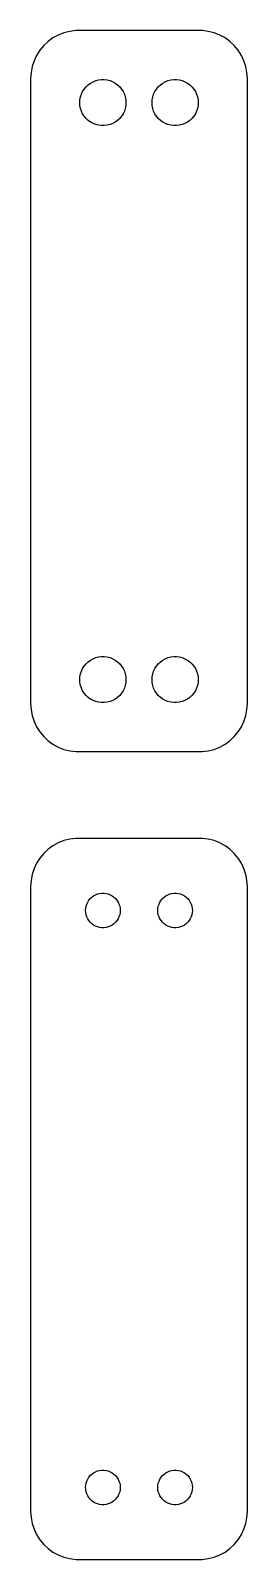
# Model space of a CAD drawing. Header units: metres. Extents: x -11 to 11, y 47 to 205.
import ezdxf

# ---------------------------------------------------------------- set-up
doc = ezdxf.new("R2010")
doc.units = ezdxf.units.M

msp = doc.modelspace()

# ---------------------------------------------------------------- linework, layer by layer
for p, q in [((-7.79507, 205.255), (-8.37889, 205.024)), ((-7.1869, 205.411), (-7.79507, 205.255)), ((-6.56395, 205.49), (-7.1869, 205.411)), ((6.56395, 205.49), (-6.56395, 205.49)), ((7.1869, 205.411), (6.56395, 205.49)), ((7.79507, 205.255), (7.1869, 205.411)), ((8.37889, 205.024), (7.79507, 205.255)), ((-9.89484, 203.923), (-10.2951, 203.439)), ((-9.43712, 204.353), (-9.89484, 203.923)), ((-8.92912, 204.722), (-9.43712, 204.353)), ((-8.37889, 205.024), (-8.92912, 204.722)), ((8.92912, 204.722), (8.37889, 205.024)), ((9.43712, 204.353), (8.92912, 204.722)), ((9.89484, 203.923), (9.43712, 204.353)), ((10.2951, 203.439), (9.89484, 203.923)), ((-10.8989, 202.341), (-11.0929, 201.743)), ((-10.6315, 202.909), (-10.8989, 202.341)), ((-10.2951, 203.439), (-10.6315, 202.909)), ((10.6315, 202.909), (10.2951, 203.439)), ((10.8989, 202.341), (10.6315, 202.909)), ((11.0929, 201.743), (10.8989, 202.341)), ((-11.2106, 201.127), (-11.25, 200.5)), ((-11.25, 200.5), (-11.25, 135.5)), ((-11.0929, 201.743), (-11.2106, 201.127)), ((-4.49164, 200.283), (-4.19971, 200.357)), ((-4.19971, 200.357), (-3.9007, 200.395)), ((-3.9007, 200.395), (-3.59929, 200.395)), ((-3.59929, 200.395), (-3.30028, 200.357)), ((-3.30028, 200.357), (-3.00835, 200.283)), ((3.00835, 200.283), (3.30028, 200.357)), ((3.30028, 200.357), (3.59929, 200.395)), ((3.59929, 200.395), (3.9007, 200.395)), ((3.9007, 200.395), (4.19971, 200.357)), ((4.19971, 200.357), (4.49164, 200.283)), ((11.2106, 201.127), (11.0929, 201.743)), ((11.25, 200.5), (11.2106, 201.127)), ((11.25, 135.5), (11.25, 200.5)), ((-6.07458, 198.597), (-5.98146, 198.883)), ((-5.98146, 198.883), (-5.85313, 199.156)), ((-5.85313, 199.156), (-5.69164, 199.411)), ((-5.69164, 199.411), (-5.49951, 199.643)), ((-5.49951, 199.643), (-5.27982, 199.849)), ((-5.27982, 199.849), (-5.03598, 200.026)), ((-5.03598, 200.026), (-4.77187, 200.172)), ((-4.77187, 200.172), (-4.49164, 200.283)), ((-3.00835, 200.283), (-2.72812, 200.172)), ((-2.72812, 200.172), (-2.464, 200.026)), ((-2.464, 200.026), (-2.22017, 199.849)), ((-2.22017, 199.849), (-2.00047, 199.643)), ((-2.00047, 199.643), (-1.80835, 199.411)), ((-1.80835, 199.411), (-1.64685, 199.156)), ((-1.64685, 199.156), (-1.51852, 198.883)), ((-1.51852, 198.883), (-1.4254, 198.597)), ((1.4254, 198.597), (1.51852, 198.883)), ((1.51852, 198.883), (1.64685, 199.156)), ((1.64685, 199.156), (1.80835, 199.411)), ((1.80835, 199.411), (2.00047, 199.643)), ((2.00047, 199.643), (2.22017, 199.849)), ((2.22017, 199.849), (2.464, 200.026)), ((2.464, 200.026), (2.72812, 200.172)), ((2.72812, 200.172), (3.00835, 200.283)), ((4.49164, 200.283), (4.77187, 200.172)), ((4.77187, 200.172), (5.03598, 200.026)), ((5.03598, 200.026), (5.27982, 199.849)), ((5.27982, 199.849), (5.49951, 199.643)), ((5.49951, 199.643), (5.69164, 199.411)), ((5.69164, 199.411), (5.85313, 199.156)), ((5.85313, 199.156), (5.98146, 198.883)), ((5.98146, 198.883), (6.07458, 198.597)), ((-6.14999, 198), (-6.13107, 198.301)), ((-6.13107, 197.699), (-6.14999, 198)), ((-6.13107, 198.301), (-6.07458, 198.597)), ((-6.07458, 197.403), (-6.13107, 197.699)), ((-5.98146, 197.117), (-6.07458, 197.403)), ((-1.4254, 197.403), (-1.51852, 197.117)), ((-1.4254, 198.597), (-1.36891, 198.301)), ((-1.36891, 197.699), (-1.4254, 197.403)), ((-1.36891, 198.301), (-1.34999, 198)), ((-1.34999, 198), (-1.36891, 197.699)), ((1.34999, 198), (1.36891, 198.301)), ((1.36891, 197.699), (1.34999, 198)), ((1.36891, 198.301), (1.4254, 198.597)), ((1.4254, 197.403), (1.36891, 197.699)), ((1.51852, 197.117), (1.4254, 197.403)), ((6.07458, 197.403), (5.98146, 197.117)), ((6.07458, 198.597), (6.13107, 198.301)), ((6.13107, 197.699), (6.07458, 197.403)), ((6.13107, 198.301), (6.14999, 198)), ((6.14999, 198), (6.13107, 197.699)), ((-5.85313, 196.844), (-5.98146, 197.117)), ((-5.69164, 196.589), (-5.85313, 196.844)), ((-5.49951, 196.357), (-5.69164, 196.589)), ((-5.27982, 196.151), (-5.49951, 196.357)), ((-5.03598, 195.974), (-5.27982, 196.151)), ((-4.77187, 195.828), (-5.03598, 195.974)), ((-4.49164, 195.717), (-4.77187, 195.828)), ((-4.19971, 195.643), (-4.49164, 195.717)), ((-3.9007, 195.605), (-4.19971, 195.643)), ((-3.59929, 195.605), (-3.9007, 195.605)), ((-3.30028, 195.643), (-3.59929, 195.605)), ((-3.00835, 195.717), (-3.30028, 195.643)), ((-2.72812, 195.828), (-3.00835, 195.717)), ((-2.464, 195.974), (-2.72812, 195.828)), ((-2.22017, 196.151), (-2.464, 195.974)), ((-2.00047, 196.357), (-2.22017, 196.151)), ((-1.80835, 196.589), (-2.00047, 196.357)), ((-1.64685, 196.844), (-1.80835, 196.589)), ((-1.51852, 197.117), (-1.64685, 196.844)), ((1.64685, 196.844), (1.51852, 197.117)), ((1.80835, 196.589), (1.64685, 196.844)), ((2.00047, 196.357), (1.80835, 196.589)), ((2.22017, 196.151), (2.00047, 196.357)), ((2.464, 195.974), (2.22017, 196.151)), ((2.72812, 195.828), (2.464, 195.974)), ((3.00835, 195.717), (2.72812, 195.828)), ((3.30028, 195.643), (3.00835, 195.717)), ((3.59929, 195.605), (3.30028, 195.643)), ((3.9007, 195.605), (3.59929, 195.605)), ((4.19971, 195.643), (3.9007, 195.605)), ((4.49164, 195.717), (4.19971, 195.643)), ((4.77187, 195.828), (4.49164, 195.717)), ((5.03598, 195.974), (4.77187, 195.828)), ((5.27982, 196.151), (5.03598, 195.974)), ((5.49951, 196.357), (5.27982, 196.151)), ((5.69164, 196.589), (5.49951, 196.357)), ((5.85313, 196.844), (5.69164, 196.589)), ((5.98146, 197.117), (5.85313, 196.844)), ((-5.27982, 139.849), (-5.03598, 140.026)), ((-5.03598, 140.026), (-4.77187, 140.172)), ((-4.77187, 140.172), (-4.49164, 140.283)), ((-4.49164, 140.283), (-4.19971, 140.357)), ((-4.19971, 140.357), (-3.9007, 140.395)), ((-3.9007, 140.395), (-3.59929, 140.395)), ((-3.59929, 140.395), (-3.30028, 140.357)), ((-3.30028, 140.357), (-3.00835, 140.283)), ((-3.00835, 140.283), (-2.72812, 140.172)), ((-2.72812, 140.172), (-2.464, 140.026)), ((-2.464, 140.026), (-2.22017, 139.849)), ((2.22017, 139.849), (2.464, 140.026)), ((2.464, 140.026), (2.72812, 140.172)), ((2.72812, 140.172), (3.00835, 140.283)), ((3.00835, 140.283), (3.30028, 140.357)), ((3.30028, 140.357), (3.59929, 140.395)), ((3.59929, 140.395), (3.9007, 140.395)), ((3.9007, 140.395), (4.19971, 140.357)), ((4.19971, 140.357), (4.49164, 140.283)), ((4.49164, 140.283), (4.77187, 140.172)), ((4.77187, 140.172), (5.03598, 140.026)), ((5.03598, 140.026), (5.27982, 139.849)), ((-6.13107, 138.301), (-6.07458, 138.597)), ((-6.07458, 138.597), (-5.98146, 138.883)), ((-5.98146, 138.883), (-5.85313, 139.156)), ((-5.85313, 139.156), (-5.69164, 139.411)), ((-5.69164, 139.411), (-5.49951, 139.643)), ((-5.49951, 139.643), (-5.27982, 139.849)), ((-2.22017, 139.849), (-2.00047, 139.643)), ((-2.00047, 139.643), (-1.80835, 139.411)), ((-1.80835, 139.411), (-1.64685, 139.156)), ((-1.64685, 139.156), (-1.51852, 138.883)), ((-1.51852, 138.883), (-1.4254, 138.597)), ((-1.4254, 138.597), (-1.36891, 138.301)), ((1.36891, 138.301), (1.4254, 138.597)), ((1.4254, 138.597), (1.51852, 138.883)), ((1.51852, 138.883), (1.64685, 139.156)), ((1.64685, 139.156), (1.80835, 139.411)), ((1.80835, 139.411), (2.00047, 139.643)), ((2.00047, 139.643), (2.22017, 139.849)), ((5.27982, 139.849), (5.49951, 139.643)), ((5.49951, 139.643), (5.69164, 139.411)), ((5.69164, 139.411), (5.85313, 139.156)), ((5.85313, 139.156), (5.98146, 138.883)), ((5.98146, 138.883), (6.07458, 138.597)), ((6.07458, 138.597), (6.13107, 138.301)), ((-6.14999, 138), (-6.13107, 138.301)), ((-6.13107, 137.699), (-6.14999, 138)), ((-6.07458, 137.403), (-6.13107, 137.699)), ((-5.98146, 137.117), (-6.07458, 137.403)), ((-5.85313, 136.844), (-5.98146, 137.117)), ((-5.69164, 136.589), (-5.85313, 136.844)), ((-1.64685, 136.844), (-1.80835, 136.589)), ((-1.51852, 137.117), (-1.64685, 136.844)), ((-1.4254, 137.403), (-1.51852, 137.117)), ((-1.36891, 137.699), (-1.4254, 137.403)), ((-1.36891, 138.301), (-1.34999, 138)), ((-1.34999, 138), (-1.36891, 137.699)), ((1.34999, 138), (1.36891, 138.301)), ((1.36891, 137.699), (1.34999, 138)), ((1.4254, 137.403), (1.36891, 137.699)), ((1.51852, 137.117), (1.4254, 137.403)), ((1.64685, 136.844), (1.51852, 137.117)), ((1.80835, 136.589), (1.64685, 136.844)), ((5.85313, 136.844), (5.69164, 136.589)), ((5.98146, 137.117), (5.85313, 136.844)), ((6.07458, 137.403), (5.98146, 137.117)), ((6.13107, 137.699), (6.07458, 137.403)), ((6.13107, 138.301), (6.14999, 138)), ((6.14999, 138), (6.13107, 137.699)), ((-11.25, 135.5), (-11.2106, 134.873)), ((-5.49951, 136.357), (-5.69164, 136.589)), ((-5.27982, 136.151), (-5.49951, 136.357)), ((-5.03598, 135.974), (-5.27982, 136.151)), ((-4.77187, 135.828), (-5.03598, 135.974)), ((-4.49164, 135.717), (-4.77187, 135.828)), ((-4.19971, 135.643), (-4.49164, 135.717)), ((-3.9007, 135.605), (-4.19971, 135.643)), ((-3.59929, 135.605), (-3.9007, 135.605)), ((-3.30028, 135.643), (-3.59929, 135.605)), ((-3.00835, 135.717), (-3.30028, 135.643)), ((-2.72812, 135.828), (-3.00835, 135.717)), ((-2.464, 135.974), (-2.72812, 135.828)), ((-2.22017, 136.151), (-2.464, 135.974)), ((-2.00047, 136.357), (-2.22017, 136.151)), ((-1.80835, 136.589), (-2.00047, 136.357)), ((2.00047, 136.357), (1.80835, 136.589)), ((2.22017, 136.151), (2.00047, 136.357)), ((2.464, 135.974), (2.22017, 136.151)), ((2.72812, 135.828), (2.464, 135.974)), ((3.00835, 135.717), (2.72812, 135.828)), ((3.30028, 135.643), (3.00835, 135.717)), ((3.59929, 135.605), (3.30028, 135.643)), ((3.9007, 135.605), (3.59929, 135.605)), ((4.19971, 135.643), (3.9007, 135.605)), ((4.49164, 135.717), (4.19971, 135.643)), ((4.77187, 135.828), (4.49164, 135.717)), ((5.03598, 135.974), (4.77187, 135.828)), ((5.27982, 136.151), (5.03598, 135.974)), ((5.49951, 136.357), (5.27982, 136.151)), ((5.69164, 136.589), (5.49951, 136.357)), ((11.2106, 134.873), (11.25, 135.5)), ((-11.2106, 134.873), (-11.0929, 134.257)), ((-11.0929, 134.257), (-10.8989, 133.659)), ((-10.8989, 133.659), (-10.6315, 133.091)), ((10.6315, 133.091), (10.8989, 133.659)), ((10.8989, 133.659), (11.0929, 134.257)), ((11.0929, 134.257), (11.2106, 134.873)), ((-10.6315, 133.091), (-10.2951, 132.561)), ((-10.2951, 132.561), (-9.89484, 132.077)), ((-9.89484, 132.077), (-9.43712, 131.647)), ((9.43712, 131.647), (9.89484, 132.077)), ((9.89484, 132.077), (10.2951, 132.561)), ((10.2951, 132.561), (10.6315, 133.091)), ((-9.43712, 131.647), (-8.92912, 131.278)), ((-8.92912, 131.278), (-8.37889, 130.976)), ((-8.37889, 130.976), (-7.79507, 130.745)), ((-7.79507, 130.745), (-7.1869, 130.589)), ((-7.1869, 130.589), (-6.56395, 130.51)), ((-6.56395, 130.51), (6.56395, 130.51)), ((6.56395, 130.51), (7.1869, 130.589)), ((7.1869, 130.589), (7.79507, 130.745)), ((7.79507, 130.745), (8.37889, 130.976)), ((8.37889, 130.976), (8.92912, 131.278)), ((8.92912, 131.278), (9.43712, 131.647)), ((-8.37889, 121.024), (-8.92912, 120.722)), ((-7.79507, 121.255), (-8.37889, 121.024)), ((-7.1869, 121.411), (-7.79507, 121.255)), ((-6.56395, 121.49), (-7.1869, 121.411)), ((6.56395, 121.49), (-6.56395, 121.49)), ((7.1869, 121.411), (6.56395, 121.49)), ((7.79507, 121.255), (7.1869, 121.411)), ((8.37889, 121.024), (7.79507, 121.255)), ((8.92912, 120.722), (8.37889, 121.024)), ((-10.2951, 119.439), (-10.6315, 118.909)), ((-9.89484, 119.923), (-10.2951, 119.439)), ((-9.43712, 120.353), (-9.89484, 119.923)), ((-8.92912, 120.722), (-9.43712, 120.353)), ((9.43712, 120.353), (8.92912, 120.722)), ((9.89484, 119.923), (9.43712, 120.353)), ((10.2951, 119.439), (9.89484, 119.923)), ((10.6315, 118.909), (10.2951, 119.439)), ((-11.0929, 117.743), (-11.2106, 117.127)), ((-10.8989, 118.341), (-11.0929, 117.743)), ((-10.6315, 118.909), (-10.8989, 118.341)), ((10.8989, 118.341), (10.6315, 118.909)), ((11.0929, 117.743), (10.8989, 118.341)), ((11.2106, 117.127), (11.0929, 117.743)), ((-11.2106, 117.127), (-11.25, 116.5)), ((-11.25, 116.5), (-11.25, 51.5)), ((11.25, 116.5), (11.2106, 117.127)), ((11.25, 51.5), (11.25, 116.5)), ((-5.49344, 114.448), (-5.42358, 114.663)), ((-5.42358, 114.663), (-5.32735, 114.867)), ((-5.32735, 114.867), (-5.20622, 115.058)), ((-5.20622, 115.058), (-5.06213, 115.232)), ((-5.06213, 115.232), (-4.89735, 115.387)), ((-4.89735, 115.387), (-4.71448, 115.52)), ((-4.71448, 115.52), (-4.51639, 115.629)), ((-4.51639, 115.629), (-4.30623, 115.712)), ((-4.30623, 115.712), (-4.08728, 115.768)), ((-4.08728, 115.768), (-3.86302, 115.796)), ((-3.86302, 115.796), (-3.63696, 115.796)), ((-3.63696, 115.796), (-3.4127, 115.768)), ((-3.4127, 115.768), (-3.19376, 115.712)), ((-3.19376, 115.712), (-2.9836, 115.629)), ((-2.9836, 115.629), (-2.78551, 115.52)), ((-2.78551, 115.52), (-2.60263, 115.387)), ((-2.60263, 115.387), (-2.43785, 115.232)), ((-2.43785, 115.232), (-2.29376, 115.058)), ((-2.29376, 115.058), (-2.17264, 114.867)), ((-2.17264, 114.867), (-2.0764, 114.663)), ((-2.0764, 114.663), (-2.00655, 114.448)), ((2.00655, 114.448), (2.0764, 114.663)), ((2.0764, 114.663), (2.17264, 114.867)), ((2.17264, 114.867), (2.29376, 115.058)), ((2.29376, 115.058), (2.43785, 115.232)), ((2.43785, 115.232), (2.60263, 115.387)), ((2.60263, 115.387), (2.78551, 115.52)), ((2.78551, 115.52), (2.9836, 115.629)), ((2.9836, 115.629), (3.19376, 115.712)), ((3.19376, 115.712), (3.4127, 115.768)), ((3.4127, 115.768), (3.63696, 115.796)), ((3.63696, 115.796), (3.86302, 115.796)), ((3.86302, 115.796), (4.08728, 115.768)), ((4.08728, 115.768), (4.30623, 115.712)), ((4.30623, 115.712), (4.51639, 115.629)), ((4.51639, 115.629), (4.71448, 115.52)), ((4.71448, 115.52), (4.89735, 115.387)), ((4.89735, 115.387), (5.06213, 115.232)), ((5.06213, 115.232), (5.20622, 115.058)), ((5.20622, 115.058), (5.32735, 114.867)), ((5.32735, 114.867), (5.42358, 114.663)), ((5.42358, 114.663), (5.49344, 114.448)), ((-5.54999, 114), (-5.5358, 114.226)), ((-5.5358, 113.774), (-5.54999, 114)), ((-5.5358, 114.226), (-5.49344, 114.448)), ((-5.49344, 113.552), (-5.5358, 113.774)), ((-5.42358, 113.337), (-5.49344, 113.552)), ((-5.32735, 113.133), (-5.42358, 113.337)), ((-5.20622, 112.942), (-5.32735, 113.133)), ((-5.06213, 112.768), (-5.20622, 112.942)), ((-2.29376, 112.942), (-2.43785, 112.768)), ((-2.17264, 113.133), (-2.29376, 112.942)), ((-2.0764, 113.337), (-2.17264, 113.133)), ((-2.00655, 113.552), (-2.0764, 113.337)), ((-2.00655, 114.448), (-1.96419, 114.226)), ((-1.96419, 113.774), (-2.00655, 113.552)), ((-1.96419, 114.226), (-1.95, 114)), ((-1.95, 114), (-1.96419, 113.774)), ((1.95, 114), (1.96419, 114.226)), ((1.96419, 113.774), (1.95, 114)), ((1.96419, 114.226), (2.00655, 114.448)), ((2.00655, 113.552), (1.96419, 113.774)), ((2.0764, 113.337), (2.00655, 113.552)), ((2.17264, 113.133), (2.0764, 113.337)), ((2.29376, 112.942), (2.17264, 113.133)), ((2.43785, 112.768), (2.29376, 112.942)), ((5.20622, 112.942), (5.06213, 112.768)), ((5.32735, 113.133), (5.20622, 112.942)), ((5.42358, 113.337), (5.32735, 113.133)), ((5.49344, 113.552), (5.42358, 113.337)), ((5.49344, 114.448), (5.5358, 114.226)), ((5.5358, 113.774), (5.49344, 113.552)), ((5.5358, 114.226), (5.54999, 114)), ((5.54999, 114), (5.5358, 113.774)), ((-4.89735, 112.613), (-5.06213, 112.768)), ((-4.71448, 112.48), (-4.89735, 112.613)), ((-4.51639, 112.371), (-4.71448, 112.48)), ((-4.30623, 112.288), (-4.51639, 112.371)), ((-4.08728, 112.232), (-4.30623, 112.288)), ((-3.86302, 112.204), (-4.08728, 112.232)), ((-3.63696, 112.204), (-3.86302, 112.204)), ((-3.4127, 112.232), (-3.63696, 112.204)), ((-3.19376, 112.288), (-3.4127, 112.232)), ((-2.9836, 112.371), (-3.19376, 112.288)), ((-2.78551, 112.48), (-2.9836, 112.371)), ((-2.60263, 112.613), (-2.78551, 112.48)), ((-2.43785, 112.768), (-2.60263, 112.613)), ((2.60263, 112.613), (2.43785, 112.768)), ((2.78551, 112.48), (2.60263, 112.613)), ((2.9836, 112.371), (2.78551, 112.48)), ((3.19376, 112.288), (2.9836, 112.371)), ((3.4127, 112.232), (3.19376, 112.288)), ((3.63696, 112.204), (3.4127, 112.232)), ((3.86302, 112.204), (3.63696, 112.204)), ((4.08728, 112.232), (3.86302, 112.204)), ((4.30623, 112.288), (4.08728, 112.232)), ((4.51639, 112.371), (4.30623, 112.288)), ((4.71448, 112.48), (4.51639, 112.371)), ((4.89735, 112.613), (4.71448, 112.48)), ((5.06213, 112.768), (4.89735, 112.613)), ((-4.51639, 55.6287), (-4.30623, 55.7119)), ((-4.30623, 55.7119), (-4.08728, 55.7681)), ((-4.08728, 55.7681), (-3.86302, 55.7964)), ((-3.86302, 55.7964), (-3.63696, 55.7964)), ((-3.63696, 55.7964), (-3.4127, 55.7681)), ((-3.4127, 55.7681), (-3.19376, 55.7119)), ((-3.19376, 55.7119), (-2.9836, 55.6287)), ((2.9836, 55.6287), (3.19376, 55.7119)), ((3.19376, 55.7119), (3.4127, 55.7681)), ((3.4127, 55.7681), (3.63696, 55.7964)), ((3.63696, 55.7964), (3.86302, 55.7964)), ((3.86302, 55.7964), (4.08728, 55.7681)), ((4.08728, 55.7681), (4.30623, 55.7119)), ((4.30623, 55.7119), (4.51639, 55.6287)), ((-5.54999, 54), (-5.5358, 54.2256)), ((-5.5358, 54.2256), (-5.49344, 54.4476)), ((-5.49344, 54.4476), (-5.42358, 54.6626)), ((-5.42358, 54.6626), (-5.32735, 54.8672)), ((-5.32735, 54.8672), (-5.20622, 55.058)), ((-5.20622, 55.058), (-5.06213, 55.2322)), ((-5.06213, 55.2322), (-4.89735, 55.3869)), ((-4.89735, 55.3869), (-4.71448, 55.5198)), ((-4.71448, 55.5198), (-4.51639, 55.6287)), ((-2.9836, 55.6287), (-2.78551, 55.5198)), ((-2.78551, 55.5198), (-2.60263, 55.3869)), ((-2.60263, 55.3869), (-2.43785, 55.2322)), ((-2.43785, 55.2322), (-2.29376, 55.058)), ((-2.29376, 55.058), (-2.17264, 54.8672)), ((-2.17264, 54.8672), (-2.0764, 54.6626)), ((-2.0764, 54.6626), (-2.00655, 54.4476)), ((-2.00655, 54.4476), (-1.96419, 54.2256)), ((-1.96419, 54.2256), (-1.95, 54)), ((1.95, 54), (1.96419, 54.2256)), ((1.96419, 54.2256), (2.00655, 54.4476)), ((2.00655, 54.4476), (2.0764, 54.6626)), ((2.0764, 54.6626), (2.17264, 54.8672)), ((2.17264, 54.8672), (2.29376, 55.058)), ((2.29376, 55.058), (2.43785, 55.2322)), ((2.43785, 55.2322), (2.60263, 55.3869)), ((2.60263, 55.3869), (2.78551, 55.5198)), ((2.78551, 55.5198), (2.9836, 55.6287)), ((4.51639, 55.6287), (4.71448, 55.5198)), ((4.71448, 55.5198), (4.89735, 55.3869)), ((4.89735, 55.3869), (5.06213, 55.2322)), ((5.06213, 55.2322), (5.20622, 55.058)), ((5.20622, 55.058), (5.32735, 54.8672)), ((5.32735, 54.8672), (5.42358, 54.6626)), ((5.42358, 54.6626), (5.49344, 54.4476)), ((5.49344, 54.4476), (5.5358, 54.2256)), ((5.5358, 54.2256), (5.54999, 54)), ((-5.5358, 53.7744), (-5.54999, 54)), ((-5.49344, 53.5524), (-5.5358, 53.7744)), ((-5.42358, 53.3374), (-5.49344, 53.5524)), ((-5.32735, 53.1328), (-5.42358, 53.3374)), ((-5.20622, 52.942), (-5.32735, 53.1328)), ((-5.06213, 52.7678), (-5.20622, 52.942)), ((-4.89735, 52.6131), (-5.06213, 52.7678)), ((-4.71448, 52.4802), (-4.89735, 52.6131)), ((-4.51639, 52.3713), (-4.71448, 52.4802)), ((-2.78551, 52.4802), (-2.9836, 52.3713)), ((-2.60263, 52.6131), (-2.78551, 52.4802)), ((-2.43785, 52.7678), (-2.60263, 52.6131)), ((-2.29376, 52.942), (-2.43785, 52.7678)), ((-2.17264, 53.1328), (-2.29376, 52.942)), ((-2.0764, 53.3374), (-2.17264, 53.1328)), ((-2.00655, 53.5524), (-2.0764, 53.3374)), ((-1.96419, 53.7744), (-2.00655, 53.5524)), ((-1.95, 54), (-1.96419, 53.7744)), ((1.96419, 53.7744), (1.95, 54)), ((2.00655, 53.5524), (1.96419, 53.7744)), ((2.0764, 53.3374), (2.00655, 53.5524)), ((2.17264, 53.1328), (2.0764, 53.3374)), ((2.29376, 52.942), (2.17264, 53.1328)), ((2.43785, 52.7678), (2.29376, 52.942)), ((2.60263, 52.6131), (2.43785, 52.7678)), ((2.78551, 52.4802), (2.60263, 52.6131)), ((2.9836, 52.3713), (2.78551, 52.4802)), ((4.71448, 52.4802), (4.51639, 52.3713)), ((4.89735, 52.6131), (4.71448, 52.4802)), ((5.06213, 52.7678), (4.89735, 52.6131)), ((5.20622, 52.942), (5.06213, 52.7678)), ((5.32735, 53.1328), (5.20622, 52.942)), ((5.42358, 53.3374), (5.32735, 53.1328)), ((5.49344, 53.5524), (5.42358, 53.3374)), ((5.5358, 53.7744), (5.49344, 53.5524)), ((5.54999, 54), (5.5358, 53.7744)), ((-11.25, 51.5), (-11.2106, 50.8733)), ((-4.30623, 52.2881), (-4.51639, 52.3713)), ((-4.08728, 52.2319), (-4.30623, 52.2881)), ((-3.86302, 52.2036), (-4.08728, 52.2319)), ((-3.63696, 52.2036), (-3.86302, 52.2036)), ((-3.4127, 52.2319), (-3.63696, 52.2036)), ((-3.19376, 52.2881), (-3.4127, 52.2319)), ((-2.9836, 52.3713), (-3.19376, 52.2881)), ((3.19376, 52.2881), (2.9836, 52.3713)), ((3.4127, 52.2319), (3.19376, 52.2881)), ((3.63696, 52.2036), (3.4127, 52.2319)), ((3.86302, 52.2036), (3.63696, 52.2036)), ((4.08728, 52.2319), (3.86302, 52.2036)), ((4.30623, 52.2881), (4.08728, 52.2319)), ((4.51639, 52.3713), (4.30623, 52.2881)), ((11.2106, 50.8733), (11.25, 51.5)), ((-11.2106, 50.8733), (-11.0929, 50.2566)), ((-11.0929, 50.2566), (-10.8989, 49.6594)), ((-10.8989, 49.6594), (-10.6315, 49.0912)), ((10.6315, 49.0912), (10.8989, 49.6594)), ((10.8989, 49.6594), (11.0929, 50.2566)), ((11.0929, 50.2566), (11.2106, 50.8733)), ((-10.6315, 49.0912), (-10.2951, 48.5611)), ((-10.2951, 48.5611), (-9.89484, 48.0773)), ((-9.89484, 48.0773), (-9.43712, 47.6474)), ((9.43712, 47.6474), (9.89484, 48.0773)), ((9.89484, 48.0773), (10.2951, 48.5611)), ((10.2951, 48.5611), (10.6315, 49.0912)), ((-9.43712, 47.6474), (-8.92912, 47.2784)), ((-8.92912, 47.2784), (-8.37889, 46.9759)), ((-8.37889, 46.9759), (-7.79507, 46.7447)), ((-7.79507, 46.7447), (-7.1869, 46.5886)), ((-7.1869, 46.5886), (-6.56395, 46.5099)), ((-6.56395, 46.5099), (6.56395, 46.5099)), ((6.56395, 46.5099), (7.1869, 46.5886)), ((7.1869, 46.5886), (7.79507, 46.7447)), ((7.79507, 46.7447), (8.37889, 46.9759)), ((8.37889, 46.9759), (8.92912, 47.2784)), ((8.92912, 47.2784), (9.43712, 47.6474))]:
    msp.add_line(p, q)

doc.saveas('drawing.dxf')
